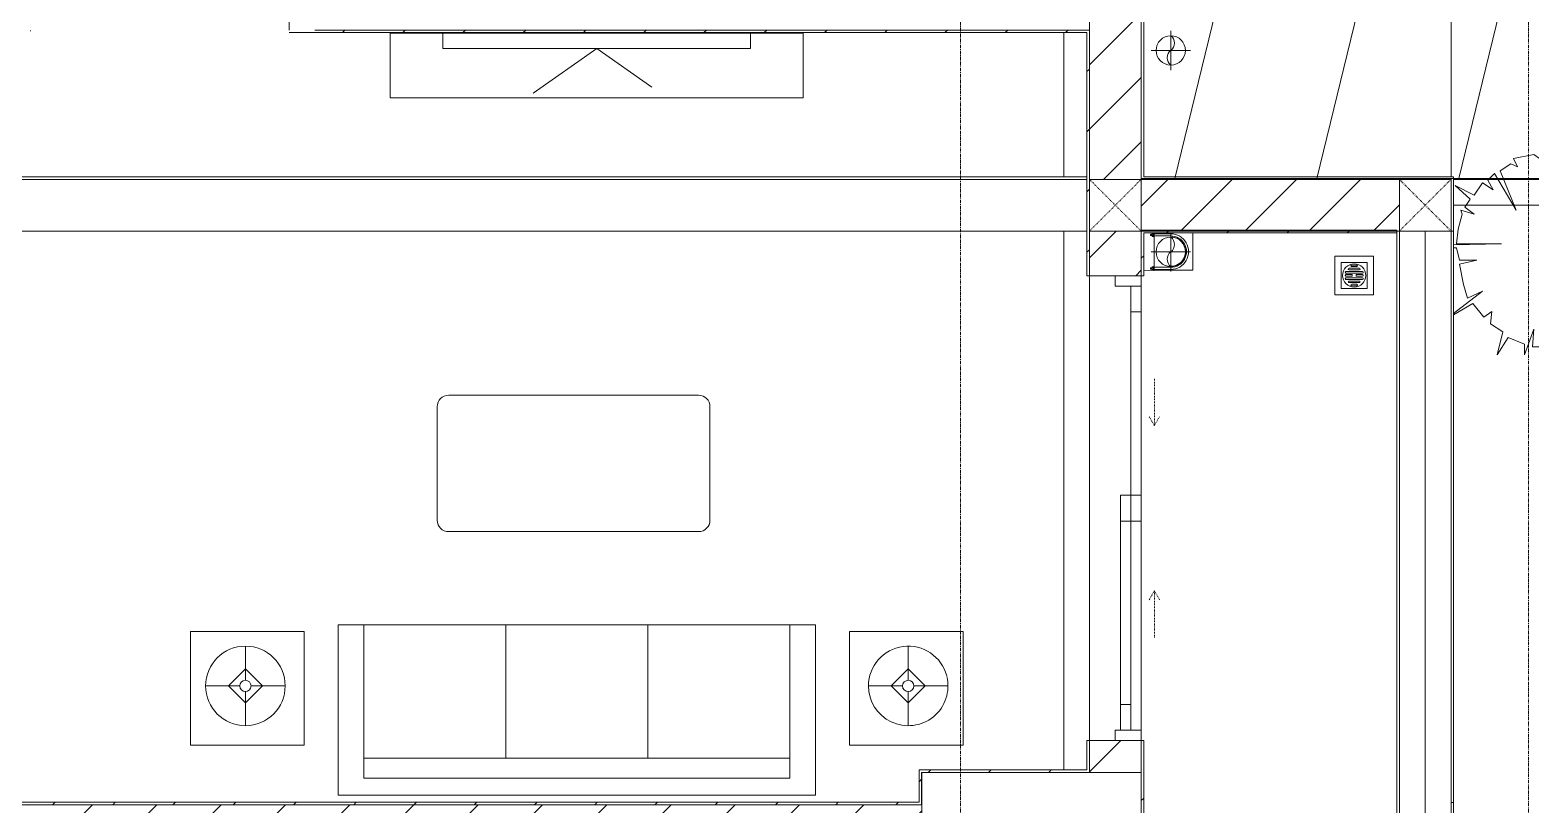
# Model space of a CAD drawing. Header units: millimetres. Extents: x 5357 to 201988, y -16345 to 109895.
# Drawn here: x 49149 to 54962, y 61836 to 64837 of the extents above; entities that cross this region are included whole.
import ezdxf

# ---------------------------------------------------------------- set-up
doc = ezdxf.new("R2010")
doc.units = ezdxf.units.MM
for name, pattern in [('Dash', [6, 3, -3]), ('Grid Line', [22.225, 12.7, -3.175, 3.175, -3.175]), ('IMPORT-CENTER _3_', [10.16, 6.35, -1.27, 1.27, -1.27])]:
    doc.linetypes.add(name, pattern=pattern)
for name, color, linetype, lineweight in [('0-1', 7, 'Continuous', 5), ('A-CLNG', 13, 'Continuous', 9), ('A-DETL-THIN', 151, 'Continuous', 9), ('A-DOOR', 31, 'Continuous', 9), ('A-DOOR-FRAM', 31, 'Continuous', 9), ('A-DOOR-HDLN', 31, 'Dash', 9), ('A-FLOR', 192, 'Continuous', 9), ('A-FLOR-1', 10, 'Continuous', 9), ('A-FLOR-2', 53, 'Continuous', 9), ('A-WALL', 113, 'Continuous', 9), ('A-WALL-4', 113, 'Continuous', 18), ('A-WALL-PATT-2', 53, 'Continuous', 9), ('A-WALL-PATT-3', 111, 'Continuous', 9), ('G-IMPT', 8, 'Continuous', 9), ('G-IMPT-2', 8, 'IMPORT-CENTER _3_', 9), ('I-FURN', 30, 'Continuous', 9), ('I-FURN-1', 53, 'Continuous', 9), ('I-WALL-1', 9, 'Continuous', 18), ('I-WALL-2', 53, 'Continuous', 9), ('L-PLNT', 71, 'Continuous', 9), ('M-EQPM', 50, 'Continuous', 9), ('S-COLS', 52, 'Continuous', 9), ('S-COLS-2', 9, 'Continuous', 18), ('S-COLS-5', 52, 'Continuous', 18), ('S-COLS-6', 52, 'Dash', 9), ('S-COLS-HDLN', 52, 'Dash', 9), ('S-GRID-1', 1, 'Grid Line', 9)]:
    doc.layers.add(name, color=color, linetype=linetype, lineweight=lineweight)
pattern_1 = [(45, (0, 0), (-116.67262, 116.67262), [])]
pattern_2 = [(45, (0, 0), (-124.4508, 124.4508), [])]

# ---------------------------------------------------------------- blocks, each defined once
blk = doc.blocks.new('NCV_TKTC_KET CAU_rvt-1-TKCS_MB SÂN ĐƯỜNG NỘI BỘ')
at = {"layer": 'A-FLOR-1'}
for p, q in [((49149.5, 64834.3), (49152.9, 64834.3)), ((49152.9, 64834.3), (49149.5, 64834.3)), ((49152.9, 64834.3), (49149.5, 64834.3)), ((49149.5, 64834.3), (49152.9, 64834.3)), ((60152.6, 64261.9), (54662.6, 64261.9)), ((54662.6, 64261.9), (60152.6, 64261.9))]:
    blk.add_line(p, q, dxfattribs=at)
at = {"layer": 'S-COLS-2'}
for p, q in [((52602.6, 61961.9), (52602.6, 61511.9)), ((53452.6, 61961.9), (52602.6, 61961.9)), ((53452.6, 61512), (53452.6, 61961.9))]:
    blk.add_line(p, q, dxfattribs=at)
blk = doc.blocks.new('LOBBY_SOFA_1 - LOBBY_SOFA_1-V50-TKCS_MB SÂN ĐƯỜNG NỘI BỘ')
at = {"layer": 'I-FURN'}
for p, q in [((-2128.3, 1548.5), (-1160.3, 1548.5)), ((-2172.3, 1064.5), (-2172.3, 1504.5)), ((-1116.3, 1504.5), (-1116.3, 1064.5)), ((-1160.3, 1020.5), (-2128.3, 1020.5)), ((-2556, 660), (-708, 660)), ((-2556, 0), (-2556, 660)), ((-2457, 66), (-2457, 660)), ((-1907, 143), (-1907, 660)), ((-1357, 143), (-1357, 660)), ((-807, 660), (-807, 66)), ((-708, 660), (-708, 0)), ((-2688.2, 633.5), (-3128.2, 633.5)), ((-3128.2, 633.5), (-3128.2, 193.5)), ((-2688.2, 193.5), (-2688.2, 633.5)), ((-575.9, 633.5), (-135.9, 633.5)), ((-575.9, 193.5), (-575.9, 633.5)), ((-135.9, 633.5), (-135.9, 193.5)), ((-2915.4, 445), (-2915.4, 577)), ((-348.6, 445), (-348.6, 577)), ((-2981.4, 423), (-2915.4, 489)), ((-2915.4, 489), (-2849.4, 423)), ((-348.6, 489), (-414.6, 423)), ((-282.6, 423), (-348.6, 489)), ((-2937.4, 423), (-3069.4, 423)), ((-2915.4, 357), (-2981.4, 423)), ((-2849.4, 423), (-2915.4, 357)), ((-2893.4, 423), (-2761.4, 423)), ((-370.6, 423), (-502.6, 423)), ((-414.6, 423), (-348.6, 357)), ((-348.6, 357), (-282.6, 423)), ((-326.6, 423), (-194.6, 423)), ((-2915.4, 269), (-2915.4, 401)), ((-348.6, 269), (-348.6, 399.9)), ((-3128.2, 193.5), (-2688.2, 193.5)), ((-135.9, 193.5), (-575.9, 193.5)), ((-807, 143), (-2457, 143)), ((-807, 66), (-2457, 66)), ((-708, 0), (-2556, 0))]:
    blk.add_line(p, q, dxfattribs=at)
for centre, radius in [((-2915.4, 423), 154), ((-2915.4, 423), 22), ((-348.6, 423), 22)]:
    blk.add_circle(centre, radius, dxfattribs=at)
for centre, radius, start, end in [((-2128.3, 1504.5), 44, 90, 180), ((-1160.3, 1504.5), 44, 0, 90), ((-2128.3, 1064.5), 44, 180, 270), ((-1160.3, 1064.5), 44, 270, 0), ((-348.6, 423), 154, 14.67023, 180), ((-348.6, 423), 154, 180, 13.84615)]:
    blk.add_arc(centre, radius, start, end, dxfattribs=at)
at = {"layer": 'I-FURN-1'}
for p, q in [((-2128.3, 1548.5), (-1160.3, 1548.5)), ((-2172.3, 1064.5), (-2172.3, 1504.5)), ((-1116.3, 1504.5), (-1116.3, 1064.5)), ((-1160.3, 1020.5), (-2128.3, 1020.5)), ((-2556, 660), (-708, 660)), ((-2556, 0), (-2556, 660)), ((-708, 660), (-708, 0)), ((-3128.2, 633.5), (-2688.2, 633.5)), ((-3128.2, 193.5), (-3128.2, 633.5)), ((-2688.2, 633.5), (-2688.2, 193.5)), ((-575.9, 633.5), (-135.9, 633.5)), ((-575.9, 193.5), (-575.9, 633.5)), ((-135.9, 633.5), (-135.9, 193.5)), ((-2688.2, 193.5), (-3128.2, 193.5)), ((-135.9, 193.5), (-575.9, 193.5)), ((-708, 0), (-2556, 0))]:
    blk.add_line(p, q, dxfattribs=at)
for centre, start, end in [((-2128.3, 1504.5), 90, 180), ((-1160.3, 1504.5), 0, 90), ((-2128.3, 1064.5), 180, 270), ((-1160.3, 1064.5), 270, 0)]:
    blk.add_arc(centre, 44, start, end, dxfattribs=at)
blk = doc.blocks.new('RES_BAN AN - RES_BAN AN-V137-TKCS_MB SÂN ĐƯỜNG NỘI BỘ')
at = {"layer": 'I-FURN-1'}
for p, q in [((1600, 0), (0, 0)), ((0, 0), (0, -250)), ((1600, -250), (1600, 0)), ((0, -250), (1600, -250))]:
    blk.add_line(p, q, dxfattribs=at)
blk = doc.blocks.new('KE TIVI-2 - KE TIVI-2-V170-TKCS_MB SÂN ĐƯỜNG NỘI BỘ')
at = {"layer": 'I-FURN-1'}
for p, q in [((-595.6, 0), (-595.6, -60)), ((595.6, 0), (-595.6, 0)), ((595.6, -60), (595.6, 0)), ((-595.6, -60), (7.7, -60)), ((0, -60), (-245.7, -232.1)), ((213, -209.1), (0, -60)), ((9.4, -60), (595.6, -60))]:
    blk.add_line(p, q, dxfattribs=at)
blk = doc.blocks.new('NCV_TKTC_TANG 1_rvt-1-TKCS_MB SÂN ĐƯỜNG NỘI BỘ')
at = {"layer": 'A-WALL-PATT-2'}
h = blk.add_hatch(dxfattribs=at)
h.set_pattern_fill('FP_2', color=256, style=0, pattern_type=2)
h.set_pattern_definition(pattern_1)
h.paths.add_polyline_path([(50420.1, 64826.9), (53252.6, 64826.9), (53252.6, 64836.9), (50153, 64836.4), (50153, 64826.9), (50161.1, 64826.9)])
h = blk.add_hatch(dxfattribs=at)
h.set_pattern_fill('FP_2', color=256, style=0, pattern_type=2)
h.set_pattern_definition(pattern_1)
h.paths.add_polyline_path([(53242.6, 61962), (53252.6, 61962), (53252.6, 62085.3), (53242.6, 62085.3), (53242.6, 61972)])
h.paths.add_polyline_path([(53242.6, 63885.3), (53252.6, 63885.3), (53250.3, 64826.9), (53242.6, 64826.9), (53242.6, 63961.9)])
h = blk.add_hatch(dxfattribs=at)
h.set_pattern_fill('FP_2', color=256, style=0, pattern_type=2)
h.set_pattern_definition(pattern_1)
h.paths.add_polyline_path([(53462.6, 61711.9), (53462.6, 62085.3), (53452.6, 62085.3), (53452.6, 61711.9)])
h.paths.add_polyline_path([(53452.6, 63885.3), (53462.6, 63885.3), (53462.6, 64058.6), (53452.6, 64058.6), (53452.6, 63886.5)])
h = blk.add_hatch(dxfattribs=at)
h.set_pattern_fill('FP_2', color=256, style=0, pattern_type=2)
h.set_pattern_definition(pattern_1)
h.paths.add_polyline_path([(53774.6, 64051.9), (54442.6, 64051.9), (54442.6, 64058.6), (53462.6, 64058.6), (53462.6, 64051.9)])
h = blk.add_hatch(dxfattribs=at)
h.set_pattern_fill('FP_2', color=256, style=0, pattern_type=2)
h.set_pattern_definition(pattern_1)
h.paths.add_polyline_path([(53162, 61962), (53242.6, 61962), (53242.6, 61972), (52592.5, 61970.3), (52592.5, 61962), (53152.6, 61962)])
h = blk.add_hatch(dxfattribs=at)
h.set_pattern_fill('FP_2', color=256, style=0, pattern_type=2)
h.set_pattern_definition(pattern_1)
h.paths.add_polyline_path([(52602.5, 61836.9), (52602.4, 61962), (52592.5, 61961.8), (52592.5, 61836.9)])
h = blk.add_hatch(dxfattribs=at)
h.set_pattern_fill('FP_2', color=256, style=0, pattern_type=2)
h.set_pattern_definition(pattern_1)
h.paths.add_polyline_path([(52592.5, 61836.9), (52591, 61846.9), (45752.6, 61846.9), (45752.6, 61836.9), (52564.2, 61836.9)])
at = {"layer": 'A-FLOR-1'}
for p, q in [((50152.6, 65037.4), (50152.6, 64836.9)), ((53252.6, 64034.8), (53252.6, 61962)), ((53252.6, 62085.3), (53252.6, 63885.3))]:
    blk.add_line(p, q, dxfattribs=at)
at = {"layer": 'A-FLOR-2'}
for p, q in [((53252.6, 62085.3), (53252.6, 63885.3)), ((53252.6, 63885.3), (53252.6, 62085.3)), ((53452.6, 62125.3), (53452.6, 62935.5))]:
    blk.add_line(p, q, dxfattribs=at)
at = {"layer": 'I-WALL-1'}
for p, q in [((50153, 64826.9), (53242.6, 64826.9)), ((53252.6, 64836.9), (50252.6, 64836.9)), ((53242.6, 64826.9), (53242.6, 63885.3)), ((53252.6, 64826.9), (53252.6, 64836.9)), ((53252.6, 63885.3), (53252.6, 64826.9)), ((53452.6, 64061.9), (53452.6, 63885.3)), ((53462.6, 64061.9), (53452.6, 64061.9)), ((54442.6, 64061.9), (53462.6, 64061.9)), ((54442.6, 64051.9), (54442.6, 64061.9)), ((53462.6, 64051.9), (54442.6, 64051.9)), ((53462.6, 63885.3), (53462.6, 64051.9)), ((53242.6, 63885.3), (53252.6, 63885.3)), ((53452.6, 63885.3), (53462.6, 63885.3)), ((53242.6, 62085.3), (53242.6, 61972)), ((53252.6, 62085.3), (53242.6, 62085.3)), ((53252.6, 61962), (53252.6, 62085.3)), ((53452.6, 62085.3), (53452.6, 61711.9)), ((53462.6, 62085.3), (53452.6, 62085.3)), ((53462.6, 61721.9), (53462.6, 62085.3)), ((53242.6, 61972), (52592.5, 61972)), ((52592.5, 61972), (52592.5, 61962)), ((52592.5, 61962), (52592.5, 61846.9)), ((52602.5, 61962), (53242.6, 61962)), ((52602.5, 61836.9), (52602.5, 61962)), ((53242.6, 61962), (53252.6, 61962)), ((45752.6, 61836.9), (52592.5, 61836.9)), ((52592.5, 61846.9), (45762.6, 61846.9)), ((52592.5, 61836.9), (52602.5, 61836.9))]:
    blk.add_line(p, q, dxfattribs=at)
at = {"layer": 'I-WALL-2'}
for p, q in [((54452.6, 64058.6), (54452.6, 61721.9)), ((54442.6, 61721.9), (54442.6, 64051.9))]:
    blk.add_line(p, q, dxfattribs=at)
at = {"layer": 'I-FURN-1'}
for name, p in [('RES_BAN AN - RES_BAN AN-V137-TKCS_MB SÂN ĐƯỜNG NỘI BỘ', (50544.3, 64824.9)), ('KE TIVI-2 - KE TIVI-2-V170-TKCS_MB SÂN ĐƯỜNG NỘI BỘ', (51344.3, 64824.9)), ('LOBBY_SOFA_1 - LOBBY_SOFA_1-V50-TKCS_MB SÂN ĐƯỜNG NỘI BỘ', (52899.1, 61874.1))]:
    blk.add_blockref(name, p, dxfattribs=at)
blk = doc.blocks.new('DEG_02-DEG_03 - DEG_02B-1800x2400mm-CỬA ĐI 02 CÁNH TRƯỢT-2213204-TKCS_MB SÂN ĐƯỜNG NỘI BỘ')
at = {"layer": 'A-DOOR'}
for p, q in [((-760, 100), (-860, 100)), ((-860, 100), (-860, 60)), ((-860, 60), (-760, 60)), ((-760, 60), (-760, 100)), ((-760, 100), (-50, 100)), ((-50, 60), (-760, 60)), ((50, 100), (-50, 100)), ((-50, 100), (-50, 60)), ((50, 60), (-50, 60)), ((-50, 60), (-50, 20)), ((-50, 60), (50, 60)), ((50, 60), (50, 100)), ((50, 20), (50, 60)), ((50, 60), (760, 60)), ((860, 60), (760, 60)), ((760, 60), (760, 20)), ((860, 20), (860, 60)), ((-50, 20), (50, 20)), ((760, 20), (50, 20)), ((760, 20), (860, 20))]:
    blk.add_line(p, q, dxfattribs=at)
at = {"layer": 'A-DOOR-FRAM'}
for p, q in [((-860, 100), (-900, 100)), ((-900, 100), (-900, 0)), ((-860, 0), (-860, 100)), ((900, 100), (860, 100)), ((860, 100), (860, 0)), ((900, 0), (900, 100)), ((-900, 0), (-860, 0)), ((860, 0), (900, 0))]:
    blk.add_line(p, q, dxfattribs=at)
at = {"layer": 'A-DOOR-HDLN'}
for p, q in [((-500.4, 151.1), (-320.4, 151.1)), ((-320.4, 151.1), (-355, 171.1)), ((-320.4, 151.1), (-355, 131.1)), ((320.4, 151.1), (355, 171.1)), ((320.4, 151.1), (355, 131.1)), ((500.4, 151.1), (320.4, 151.1))]:
    blk.add_line(p, q, dxfattribs=at)
blk = doc.blocks.new('TKTC_XREF_251221_MB TANG 1 - TKTC_XREF_260130_MB TANG 1_dwg_THU NUOC - THU NUOC-444531-TKCS_MB TẦNG 1-4202124-TKCS_MB SÂN ĐƯỜNG NỘI BỘ')
at = {"layer": 'M-EQPM'}
for p, q in [((-23.3, 10.8), (40.9, 10.8)), ((40.9, 4.8), (-23.3, 4.8)), ((-11, 23.3), (28.5, 23.3)), ((28.5, 17.3), (-11, 17.3)), ((-1.1, 35.6), (18.5, 35.6)), ((18.5, 29.6), (-1.1, 29.6)), ((-23.3, -13.6), (40.9, -13.6)), ((40.9, -19.6), (-23.3, -19.6)), ((-11, -26.1), (28.5, -26.1)), ((28.5, -32.1), (-11, -32.1)), ((-1.1, -38.5), (18.5, -38.5)), ((18.5, -44.5), (-1.1, -44.5))]:
    blk.add_line(p, q, dxfattribs=at)
at = {"layer": 'M-EQPM', "flags": 128}
for points in [[(83.7, -79.4), (83.7, 70.6), (-66.3, 70.6), (-66.3, -79.4)], [(58.7, -54.4), (58.7, 45.6), (-41.3, 45.6), (-41.3, -54.4)]]:
    blk.add_lwpolyline(points, close=True, dxfattribs=at)
for points in [[(-23.3, -1.2), (0.7, -1.2), (0.7, -7.2), (-23.3, -7.2)], [(40.9, -7.2), (16.7, -7.2), (16.7, -1.2), (40.9, -1.2)]]:
    blk.add_lwpolyline(points, dxfattribs=at)
at = {"layer": 'M-EQPM'}
for centre, radius, start, end in [((8.7, -4.4), 45, 360, 180), ((8.7, -4.4), 45, 360, 180), ((-23.3, 7.8), 3, 90, 270), ((-11, 20.3), 3, 90, 270), ((-1.1, 32.6), 3, 90, 270), ((18.5, 32.6), 3, 270, 90), ((28.5, 20.3), 3, 270, 90), ((40.9, 7.8), 3, 270, 90), ((8.7, -4.4), 45, 180, 360), ((8.7, -4.4), 45, 180, 360), ((-23.3, -4.2), 3, 90, 270), ((-23.3, -16.6), 3, 90, 270), ((-11, -29.1), 3, 90, 270), ((-1.1, -41.5), 3, 90, 270), ((18.5, -41.5), 3, 270, 90), ((28.5, -29.1), 3, 270, 90), ((40.9, -4.2), 3, 270, 90), ((40.9, -16.6), 3, 270, 90)]:
    blk.add_arc(centre, radius, start, end, dxfattribs=at)
blk = doc.blocks.new('TKTC_XREF_251221_MB TANG 1 - TKTC_XREF_260130_MB TANG 1_dwg_$cc-V286-TKCS_MB SÂN ĐƯỜNG NỘI BỘ')
at = {"layer": 'G-IMPT'}
blk.add_circle((0, 0), 0.5, dxfattribs=at)
for centre, radius, start, end in [((0, 0), 0.5, 90, 270), ((0.188, 0.25), 0.313, 126.8699, 233.1301), ((-0.188, -0.25), 0.313, 306.8699, 53.1301)]:
    blk.add_arc(centre, radius, start, end, dxfattribs=at)
at = {"layer": 'G-IMPT-2'}
for p, q in [((0, -0.673), (0, 0.673)), ((-0.673, 0), (0.673, 0))]:
    blk.add_line(p, q, dxfattribs=at)
blk = doc.blocks.new('TKTC_XREF_251221_MB TANG 1 - TKTC_XREF_260130_MB TANG 1_dwg_CUM U_DN100-4202115-TKCS_MB SÂN ĐƯỜNG NỘI BỘ')
at = {"layer": 'G-IMPT'}
for p, q in [((-79.1, 66.6), (-79.1, 63.4)), ((-76.6, 66.6), (-76.6, 63.4)), ((-74.6, 66.6), (-74.6, 63.4)), ((-72.7, 69.3), (-72.7, 60.7)), ((-66.9, 67.9), (-71.7, 67.9)), ((-66.9, 62.1), (-71.7, 62.1)), ((-65, 69), (0, 69)), ((-79.1, -63.4), (-79.1, -66.6)), ((-76.6, -63.4), (-76.6, -66.6)), ((-74.6, -63.4), (-74.6, -66.6)), ((-72.7, -60.7), (-72.7, -69.3)), ((-66.9, -62.1), (-71.7, -62.1)), ((-66.9, -67.9), (-71.7, -67.9)), ((-65, -69), (0, -69))]:
    blk.add_line(p, q, dxfattribs=at)
at = {"layer": 'G-IMPT', "flags": 128}
for points in [[(-72.7, 67.6), (-78.1, 67.6), (-78.1, 62.4), (-72.7, 62.4)], [(-71.7, 59.2), (-66.9, 59.2), (-66.9, 70.8), (-71.7, 70.8)], [(-66.9, 70.8), (-66.9, 72.7), (-65, 72.7), (-65, 57.3), (-66.9, 57.3), (-66.9, 59.2)], [(-65, 61), (0, 61), (0, 57)], [(-66.9, -59.2), (-66.9, -57.3), (-65, -57.3), (-65, -72.7), (-66.9, -72.7), (-66.9, -70.8)], [(-65, -61), (0, -61), (0, -57)], [(-72.7, -62.4), (-78.1, -62.4), (-78.1, -67.6), (-72.7, -67.6)], [(-71.7, -70.8), (-66.9, -70.8), (-66.9, -59.2), (-71.7, -59.2)]]:
    blk.add_lwpolyline(points, dxfattribs=at)
at = {"layer": 'G-IMPT'}
for centre, radius, start, end in [((-78.1, 66.6), 0.96, 90, 180), ((-78.1, 63.4), 0.96, 180, 270), ((-71.1, 69.3), 1.56, 112.61986, 247.38014), ((-67.9, 65), 4.8, 143.1301, 216.8699), ((-71.1, 60.7), 1.56, 112.61986, 247.38014), ((0, 0), 69, 270, 90), ((0, 0), 61, 270, 90), ((0, 0), 57, 270, 90), ((-78.1, -63.4), 0.96, 90, 180), ((-78.1, -66.6), 0.96, 180, 270), ((-71.1, -60.7), 1.56, 112.61986, 247.38014), ((-67.9, -65), 4.8, 143.1301, 216.8699), ((-71.1, -69.3), 1.56, 112.61986, 247.38014)]:
    blk.add_arc(centre, radius, start, end, dxfattribs=at)
blk = doc.blocks.new('TKTC_XREF_251221_MB TANG 1 - TKTC_XREF_260130_MB TANG 1_dwg_$cc-V400-TKCS_MB SÂN ĐƯỜNG NỘI BỘ')
at = {"layer": 'G-IMPT'}
blk.add_circle((0, 0), 0.5, dxfattribs=at)
for centre, radius, start, end in [((0, 0), 0.5, 90, 270), ((0.188, 0.25), 0.313, 126.8699, 233.1301), ((-0.188, -0.25), 0.313, 306.8699, 53.1301)]:
    blk.add_arc(centre, radius, start, end, dxfattribs=at)
at = {"layer": 'G-IMPT-2'}
for p, q in [((0, -0.673), (0, 0.65)), ((-0.673, 0), (0.673, 0))]:
    blk.add_line(p, q, dxfattribs=at)
blk = doc.blocks.new('TKTC_XREF_251221_MB TANG 1 - TKTC_XREF_260130_MB TANG 1_dwg-4202109-TKCS_MB SÂN ĐƯỜNG NỘI BỘ')
at = {"layer": 'G-IMPT'}
blk.add_line((-149649.2, -337294.7), (-149649.2, -337440.2), dxfattribs=at)
at = {"layer": 'G-IMPT', "flags": 128}
for points in [[(-148499.1, -337078.1), (-148499.1, -336309.7), (-149689, -336309.7)], [(-149649.3, -337294.7), (-149649.3, -337440.4), (-149689.1, -337440.1)], [(-149649.2, -337440.2), (-149499.5, -337440.2), (-149499.5, -337294.7)]]:
    blk.add_lwpolyline(points, dxfattribs=at)
at = {"extrusion": (0, 0, -1)}
for name, p, xscale, yscale, zscale, rotation in [('TKTC_XREF_251221_MB TANG 1 - TKTC_XREF_260130_MB TANG 1_dwg_$cc-V286-TKCS_MB SÂN ĐƯỜNG NỘI BỘ', (149584.3, -336588.7), 113.7150000000073, 113.7150000000073, -113.7150000000073, 359.9990086636432), ('TKTC_XREF_251221_MB TANG 1 - TKTC_XREF_260130_MB TANG 1_dwg_CUM U_DN100-4202115-TKCS_MB SÂN ĐƯỜNG NỘI BỘ', (149584.3, -337367.7), 0.9975000000000006, 0.9975000000000006, -0.9975000000000006, 180.000991338195), ('TKTC_XREF_251221_MB TANG 1 - TKTC_XREF_260130_MB TANG 1_dwg_$cc-V400-TKCS_MB SÂN ĐƯỜNG NỘI BỘ', (149584.3, -337368.6), 113.7150000000073, 113.7150000000073, -113.7150000000073, 359.9990086636432)]:
    blk.add_blockref(name, p, dxfattribs=dict(at, xscale=xscale, yscale=yscale, zscale=zscale, rotation=rotation))
at = {"extrusion": (0, 0, -1), "zscale": -1}
blk.add_blockref('TKTC_XREF_251221_MB TANG 1 - TKTC_XREF_260130_MB TANG 1_dwg_THU NUOC - THU NUOC-444531-TKCS_MB TẦNG 1-4202124-TKCS_MB SÂN ĐƯỜNG NỘI BỘ', (148865.3, -337455.6), dxfattribs=at)
blk = doc.blocks.new('TKTC_XREF_251221_MB TANG 1 - TKTC_XREF_251221_MB TANG 1-2038492-TKCS_MB SÂN ĐƯỜNG NỘI BỘ')
blk.add_blockref('TKTC_XREF_251221_MB TANG 1 - TKTC_XREF_260130_MB TANG 1_dwg-4202109-TKCS_MB SÂN ĐƯỜNG NỘI BỘ', (169499.1, 384109.7))
blk = doc.blocks.new('CAY MAI VAN PHUC - CAY DUC SOC_dwg-V830-TKCS_MB SÂN ĐƯỜNG NỘI BỘ')
at = {"layer": 'G-IMPT', "flags": 128}
for points in [[(32.8, 479.5), (12.9, 293.4), (6.2, 771.8), (-13.8, 346.6), (-60.3, 479.5), (-67, 419.7), (-133.5, 499.4), (-126.8, 413), (-206.6, 479.5), (-173.4, 359.9), (-213.3, 426.3), (-293.1, 379.8), (-279.8, 346.6), (-319.7, 373.2), (-366.2, 320), (-326.3, 273.5), (-472.6, 306.7), (-359.6, 246.9), (-426.1, 246.9), (-446, 207.1), (-419.4, 173.8), (-452.7, 167.2), (-466, 67.5), (-439.4, 67.5), (-472.6, 47.6), (-439.4, 14.4), (-878.3, -78.6), (-80.3, -38.8), (-472.6, -105.2), (-446, -204.9), (-419.4, -198.2), (-419.4, -238.1), (-352.9, -324.5), (-326.3, -297.9), (-339.6, -364.4), (-313, -377.6), (-206.6, -271.3), (-366.2, -550.4), (-259.8, -417.5), (-213.3, -444.1), (-166.7, -417.5), (-166.7, -457.4), (-100.2, -470.7), (-19.9, -481.4), (-0.5, -390.9), (-0.5, -590.3), (26.2, -484), (86, -477.3), (86, -444.1), (112.6, -464), (212.4, -444.1), (192.4, -404.2), (225.7, -417.5), (278.9, -384.3), (199.1, -191.6), (305.5, -371), (338.7, -337.8), (312.1, -291.3), (365.3, -324.5), (405.2, -264.7), (498.3, -311.2), (425.2, -244.8), (451.8, -204.9), (405.2, -171.7), (471.7, -191.6), (465.1, -171.7), (485, -98.6), (491.7, -25.5), (272.2, -25.5), (506.6, -21.7)], [(506.6, 321.6), (411.9, 266.9), (358.7, 333.3), (318.8, 306.7), (325.4, 366.5), (265.6, 406.4), (292.2, 519.4), (239, 433), (159.2, 466.2), (159.2, 519.4), (112.6, 393.1), (119.3, 479.5), (79.4, 479.5), (72.7, 426.3), (52.8, 486.1), (32.8, 479.5)], [(506.6, -6.6), (491.7, -5.6), (478.4, 54.2), (391.9, 54.2), (478.4, 74.2), (458.4, 173.8), (438.5, 240.3), (365.3, 207.1), (506.6, 315.6)]]:
    blk.add_lwpolyline(points, dxfattribs=at)
at = {"layer": 'G-IMPT'}
blk.add_circle((0, 0), 38.6, dxfattribs=at)
blk = doc.blocks.new('CAY MAI VAN PHUC - CAY BONG TRANG-V831-TKCS_MB SÂN ĐƯỜNG NỘI BỘ')
at = {"xscale": 0.7894736842105263, "yscale": 0.7894736842105263, "zscale": 0.7894736842105263}
blk.add_blockref('CAY MAI VAN PHUC - CAY DUC SOC_dwg-V830-TKCS_MB SÂN ĐƯỜNG NỘI BỘ', (0, 0), dxfattribs=at)
blk = doc.blocks.new('G1_SOF - BO TRU - 200x200-3050151-TKCS_MB SÂN ĐƯỜNG NỘI BỘ')
at = {"layer": 'S-COLS-HDLN'}
for p, q in [((-100, 100), (100, -100)), ((100, 100), (-100, -100))]:
    blk.add_line(p, q, dxfattribs=at)

msp = doc.modelspace()

# ---------------------------------------------------------------- hatches: boundary and pattern name
at = {"layer": 'A-WALL-PATT-3'}
h = msp.add_hatch(dxfattribs=at)
h.set_pattern_fill('FP_1', color=256, style=0, pattern_type=2)
h.set_pattern_definition(pattern_2)
h.paths.add_polyline_path([(53252.6, 64258.6), (53452.6, 64258.6), (53452.6, 66035.3), (53252.6, 66035.3), (53252.6, 64261.9)])
h.paths.add_polyline_path([(53252.6, 67435.3), (53452.6, 67435.3), (53452.6, 68435.3), (53252.6, 68435.3), (53252.6, 67936.9)])
h = msp.add_hatch(dxfattribs=at)
h.set_pattern_fill('FP_1', color=256, style=0, pattern_type=2)
h.set_pattern_definition(pattern_2)
h.paths.add_polyline_path([(53452.6, 64058.6), (54452.6, 64058.6), (54452.6, 64258.6), (53452.6, 64258.6), (53452.6, 64061.9)])
h = msp.add_hatch(dxfattribs=at)
h.set_pattern_fill('FP_1', color=256, style=0, pattern_type=2)
h.set_pattern_definition(pattern_2)
h.paths.add_polyline_path([(53352.6, 61961.9), (53452.6, 61961.9), (53452.6, 62085.3), (53252.6, 62085.3), (53252.6, 61961.9)])
h.paths.add_polyline_path([(53252.6, 63885.3), (53452.6, 63885.3), (53452.6, 64058.6), (53252.6, 64058.6), (53252.6, 63961.9)])
h = msp.add_hatch(dxfattribs=at)
h.set_pattern_fill('FP_1', color=256, style=0, pattern_type=2)
h.set_pattern_definition(pattern_2)
h.paths.add_polyline_path([(47003.3, 61636.9), (48952.9, 61636.9), (48952.9, 61835.3), (49152.9, 61835.3), (49153, 61636.9), (52602.6, 61636.9), (52602.5, 61836.9), (45752.6, 61836.9), (45752.6, 61636.9), (46857.2, 61636.9)])

# ---------------------------------------------------------------- linework, layer by layer
at = {"layer": 'A-CLNG'}
for p, q in [((53152.6, 64268.6), (53152.6, 64827.2)), ((53152.6, 61972), (53152.6, 64058.6))]:
    msp.add_line(p, q, dxfattribs=at)
at = {"layer": 'A-DETL-THIN'}
for p, q in [((53452.6, 69761.9), (53452.6, 64261.9)), ((54252.6, 67003), (53582.7, 64261.9)), ((54802.6, 67003), (54132.7, 64261.9)), ((55352.6, 67003), (54682.7, 64261.9)), ((53452.6, 64261.9), (60152.6, 64261.9)), ((54652.6, 64261.9), (54652.6, 61511.9)), ((60152.6, 64261.9), (54652.6, 64261.9)), ((54652.6, 61511.9), (54652.6, 64261.9)), ((54652.6, 64261.9), (60152.6, 64261.9))]:
    msp.add_line(p, q, dxfattribs=at)
at = {"layer": 'A-FLOR'}
for p, q in [((60152.6, 64261.9), (54662.6, 64261.9)), ((54652.6, 61711.9), (54652.6, 62555.4))]:
    msp.add_line(p, q, dxfattribs=at)
at = {"layer": 'A-WALL'}
for p, q in [((53452.6, 66035.3), (53452.6, 64058.6)), ((48962.6, 64268.6), (53242.6, 64268.6)), ((53242.6, 64258.6), (48962.6, 64258.6)), ((53252.6, 64258.6), (53452.6, 64258.6)), ((54452.6, 64058.6), (54452.6, 64258.6)), ((54662.6, 64258.6), (60152.6, 64258.6)), ((60152.6, 64158.6), (54662.6, 64158.6)), ((53242.6, 64058.6), (45952.6, 64058.6)), ((53452.6, 64058.6), (53252.6, 64058.6)), ((54552.6, 61711.9), (54552.6, 64058.6)), ((54652.6, 61845.3), (54652.6, 64058.6)), ((54652.6, 64058.6), (54652.6, 61711.9)), ((54662.6, 64058.6), (54662.6, 61845.3)), ((53252.6, 62085.3), (53252.6, 63885.3)), ((53452.6, 62935.3), (53452.6, 62125.3))]:
    msp.add_line(p, q, dxfattribs=at)
at = {"layer": 'A-WALL-4'}
for p, q in [((53462.6, 64268.6), (53462.6, 68635.3)), ((53252.6, 66035.3), (53252.6, 64258.6)), ((53452.6, 64258.6), (54651.1, 64258.6)), ((54646.9, 64268.6), (53462.6, 64268.6)), ((54652.6, 64268.6), (54648.4, 64268.6)), ((54652.6, 64258.6), (54652.6, 64058.6)), ((54662.6, 64268.6), (54652.9, 64268.6)), ((54662.6, 64058.6), (54662.6, 64268.6)), ((53252.6, 64058.6), (53252.6, 63885.3)), ((53452.6, 64058.6), (54452.6, 64058.6)), ((53452.6, 63885.3), (53452.6, 64058.6)), ((54652.6, 64058.6), (54662.6, 64058.6)), ((53252.6, 63885.3), (53352.6, 63885.3)), ((53252.6, 62085.3), (53252.6, 61961.9)), ((53352.6, 62085.3), (53252.6, 62085.3)), ((53452.6, 61961.9), (53452.6, 62085.3)), ((53252.6, 61961.9), (53452.6, 61961.9)), ((52602.6, 61836.9), (45752.6, 61836.9)), ((52602.6, 61636.9), (52602.6, 61836.9)), ((54662.6, 61845.3), (54652.6, 61845.3)), ((54652.6, 61845.3), (54652.6, 61512)), ((54662.6, 61511.9), (54662.6, 61845.3))]:
    msp.add_line(p, q, dxfattribs=at)
at = {"layer": 'S-COLS'}
for p, q in [((53452.6, 64258.6), (53252.6, 64258.6)), ((53452.6, 64058.6), (53452.6, 64258.6)), ((54452.6, 64258.6), (54452.6, 64058.6)), ((53252.6, 64058.6), (53452.6, 64058.6))]:
    msp.add_line(p, q, dxfattribs=at)
at = {"layer": 'S-COLS-5'}
for p, q in [((53252.6, 64258.6), (53252.6, 64058.6)), ((54651.1, 64258.6), (54452.6, 64258.6)), ((54652.6, 64058.6), (54652.6, 64258.6)), ((54452.6, 64058.6), (54652.6, 64058.6))]:
    msp.add_line(p, q, dxfattribs=at)
at = {"layer": 'S-GRID-1'}
for p, q in [((52752.6, 20960.6), (52752.6, 80482.7)), ((54952.6, 20960.6), (54952.6, 80482.7))]:
    msp.add_line(p, q, dxfattribs=at)

# ---------------------------------------------------------------- block references
at = {"layer": '0-1'}
for name in ['NCV_TKTC_KET CAU_rvt-1-TKCS_MB SÂN ĐƯỜNG NỘI BỘ', 'NCV_TKTC_TANG 1_rvt-1-TKCS_MB SÂN ĐƯỜNG NỘI BỘ']:
    msp.add_blockref(name, (0, 0), dxfattribs=at)
at = {"layer": 'A-DOOR', "rotation": 269.9999999999999}
msp.add_blockref('DEG_02-DEG_03 - DEG_02B-1800x2400mm-CỬA ĐI 02 CÁNH TRƯỢT-2213204-TKCS_MB SÂN ĐƯỜNG NỘI BỘ', (53352.6, 62985.3), dxfattribs=at)
at = {"layer": 'L-PLNT', "rotation": 180}
msp.add_blockref('CAY MAI VAN PHUC - CAY BONG TRANG-V831-TKCS_MB SÂN ĐƯỜNG NỘI BỘ', (55062.6, 63988.6), dxfattribs=at)
at = {"layer": 'M-EQPM'}
msp.add_blockref('TKTC_XREF_251221_MB TANG 1 - TKTC_XREF_251221_MB TANG 1-2038492-TKCS_MB SÂN ĐƯỜNG NỘI BỘ', (33652.6, 17236.9), dxfattribs=at)
at = {"layer": 'S-COLS-6'}
for p in [(53352.6, 64158.6), (54552.6, 64158.6)]:
    msp.add_blockref('G1_SOF - BO TRU - 200x200-3050151-TKCS_MB SÂN ĐƯỜNG NỘI BỘ', p, dxfattribs=at)

doc.saveas('drawing.dxf')
